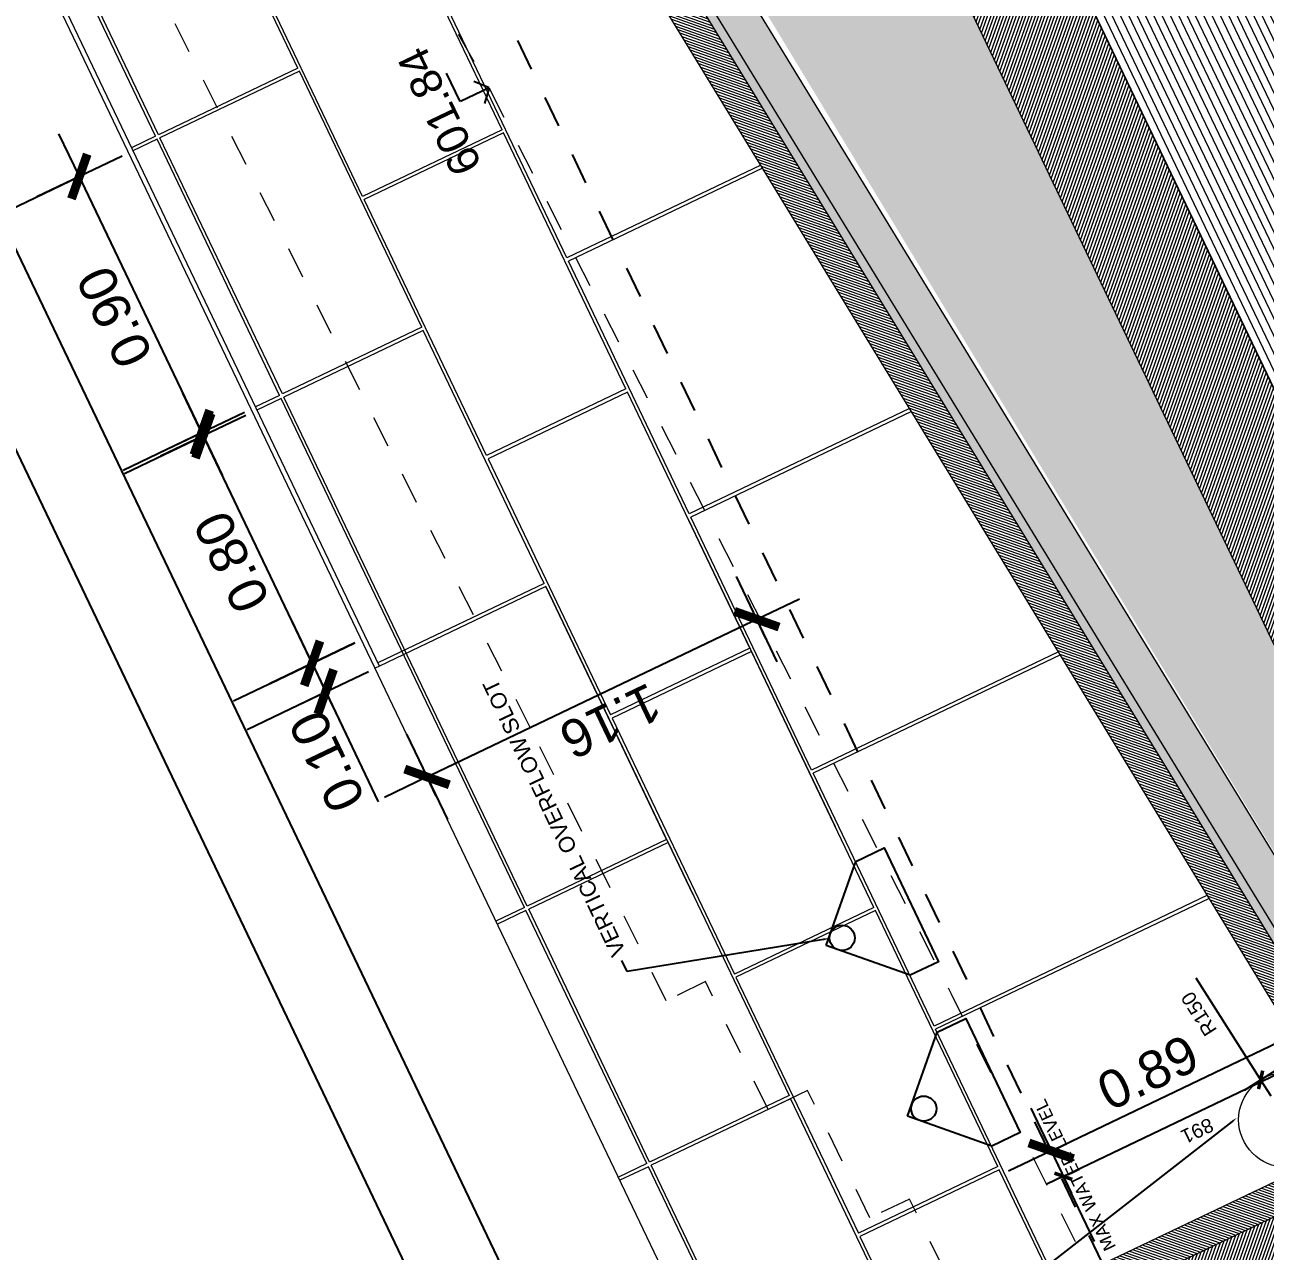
# Model space of a CAD drawing. Header units: metres. Extents: x 678805 to 1359287, y 2747329 to 5497370.
# Drawn here: x 679438.008 to 679441.943, y 2747421.992 to 2747425.881 of the extents above; entities that cross this region are included whole.
import ezdxf
from ezdxf import colors
from ezdxf.entities.mleader import LeaderData, LeaderLine
from ezdxf.enums import TextEntityAlignment as Align
from ezdxf.math import Vec2, Vec3

# ---------------------------------------------------------------- set-up
doc = ezdxf.new("R2010")
doc.units = ezdxf.units.M
for name, pattern in [('XREF_MON_WATERFEATURE$0$Dash_2_', [0.25, 0.125, -0.125]), ('XREF_MON_WATERFEATURE$0$DASHEDX2', [1.5, 1, -0.5]), ('XREF_MON_WATERFEATURE$0$TRAZOS2', [9.524999999999999, 6.35, -3.175])]:
    doc.linetypes.add(name, pattern=pattern)
for name, color, linetype, true_color in [('02-L-Waterfeatures 01', 7, 'Continuous', 0x4da6ff), ('XREF_MON_WATERFEATURE$0$01-TX-Dimensions_1-25', 7, 'Continuous', 0x3f5f7f), ('XREF_MON_WATERFEATURE$0$01-TX-Dimensions_1-50', 7, 'Continuous', 0x3f5f7f), ('XREF_MON_WATERFEATURE$0$EIT_3 TR sorra', 7, 'Continuous', 0xd8ceb0)]:
    doc.layers.add(name, color=color, linetype=linetype, true_color=true_color)
for name, color, linetype in [('XREF_MON_WATERFEATURE$0$00_WF_Return', 150, 'Continuous'), ('XREF_MON_WATERFEATURE$0$00_WF_Supply', 170, 'Continuous'), ('XREF_MON_WATERFEATURE$0$01-TX', 7, 'Continuous'), ('XREF_MON_WATERFEATURE$0$02-L-Water Level', 140, 'Continuous'), ('XREF_MON_WATERFEATURE$0$COTAUX', 7, 'Continuous')]:
    doc.layers.add(name, color=color, linetype=linetype)
for name, color, linetype, lineweight, true_color in [('XREF_MON_WATERFEATURE$0$02-L-projecció', 7, 'Continuous', 5, 0x636363), ('XREF_MON_WATERFEATURE$0$02-L-projecció 2', 7, 'Continuous', 5, 0x636363), ('XREF_MON_WATERFEATURE$0$3-TR D formigó', 7, 'Continuous', 5, 0x666666), ('XREF_MON_WATERFEATURE$0$3-TR tot_u', 7, 'Continuous', 5, 0x787878)]:
    doc.layers.add(name, color=color, linetype=linetype, lineweight=lineweight, true_color=true_color)
for name, color, linetype, lineweight in [('XREF_MON_WATERFEATURE$0$02-L-seccionat', 6, 'Continuous', 5), ('XREF_MON_WATERFEATURE$0$3-TR Formigó', 252, 'Continuous', 0), ('XREF_MON_WATERFEATURE$0$3-TR terra compactada', 45, 'Continuous', 0)]:
    doc.layers.add(name, color=color, linetype=linetype, lineweight=lineweight)
doc.styles.add('XREF_MON_WATERFEATURE$0$E200', font='verdana.ttf', dxfattribs={"height": 0.4})
doc.styles.add('XREF_MON_WATERFEATURE$0$Standard', font='arial.ttf')
doc.dimstyles.new('XREF_MON_WATERFEATURE$0$E20', dxfattribs={"dimscale": 0.03, "dimtxt": 1.5, "dimasz": 0.2, "dimexe": 0.1, "dimexo": 2.5, "dimgap": 1, "dimtad": 1, "dimdec": 0, "dimlfac": 1000, "dimzin": 0, "dimdsep": 46, "dimtxsty": 'XREF_MON_WATERFEATURE$0$Standard', "dimblk1": 'XREF_MON_WATERFEATURE$0$LINCOT200', "dimblk2": 'XREF_MON_WATERFEATURE$0$LINCOT200', "dimsah": 1, "dimcen": 0.1, "dimdle": 0.1, "dimclrt": 256, "dimadec": 0, "dimazin": 0, "dimtfac": 0.01538461538461539, "dimtdec": 0, "dimtofl": 0, "dimtmove": 0, "dimatfit": 3, "dimldrblk": 'XREF_MON_WATERFEATURE$0$LINCOT200', "dimfxl": 1, "dimtolj": 1, "dimtzin": 0, "dimarcsym": 0})
doc.dimstyles.new('XREF_MON_WATERFEATURE$0$E50', dxfattribs={"dimscale": 0.03, "dimtxt": 4, "dimasz": 0.5, "dimexe": 0.1, "dimexo": 15, "dimgap": 1, "dimtad": 1, "dimzin": 0, "dimdsep": 46, "dimtxsty": 'XREF_MON_WATERFEATURE$0$Standard', "dimblk1": 'XREF_MON_WATERFEATURE$0$LINCOT200', "dimblk2": 'XREF_MON_WATERFEATURE$0$LINCOT200', "dimsah": 1, "dimcen": 0.1, "dimdle": 0.1, "dimclrt": 256, "dimadec": 0, "dimazin": 0, "dimtfac": 0.01538461538461539, "dimtofl": 0, "dimtmove": 0, "dimatfit": 3, "dimldrblk": 'XREF_MON_WATERFEATURE$0$LINCOT200', "dimfxl": 1, "dimtolj": 1, "dimtzin": 0, "dimarcsym": 0})

# ---------------------------------------------------------------- blocks, each defined once
blk = doc.blocks.new('XREF_MON_WATERFEATURE$0$View P1')
at = {"layer": 'XREF_MON_WATERFEATURE$0$3-TR D formigó'}
h = blk.add_hatch(dxfattribs=at)
h.set_pattern_fill('_USER', color=256, scale=0.007999999999999995, angle=45.0036907261, pattern_type=0)
h.set_pattern_definition([(45.0036907260999, (1.065019329544157, 7.281242575729266), (-0.005657218625845348, 0.00565648984966723), [])])
h.paths.add_polyline_path([(11.06988786999136, 6.066684098914266), (11.16988787101582, 6.066684098681435), (11.16988787194714, 5.175847615813836), (15.37871509697288, 5.611319712596014), (29.82757349871099, 7.331242577871308), (29.91329469112679, 7.332952586235479), (29.91329469066113, 7.240740440553054), (15.38976698648185, 5.511929299682379), (11.0698878695257, 5.064977574627846)])
at = {"layer": 'XREF_MON_WATERFEATURE$0$3-TR Formigó'}
h = blk.add_hatch(dxfattribs=at)
h.set_pattern_fill('ANSI31', color=256, scale=0.003, angle=90, style=0)
h.set_pattern_definition([(135, (0, 0), (-0.006735192090801865, -0.006735192090801865), [])])
h.paths.add_polyline_path([(10.37042930629104, 5.936314188642427), (10.37138042366132, 5.761579691665247), (2.721591828856617, 3.33352572331205), (2.220879021566361, 3.333998373476788), (2.220548637211323, 2.633998685050756), (3.171591598540545, 2.633998685283586), (3.171591598540545, 3.266520275967196), (10.46590279601514, 5.583192354300991), (10.72050921013579, 5.583192354300991), (10.7205092087388, 4.736846190411597), (10.06946854665875, 4.736846192041412), (10.06946854479611, 4.386846191016957), (16.19224042538553, 4.386846191016957), (16.19224042491987, 4.736846191575751), (11.06946854433045, 4.736846190644428), (11.06988786999136, 5.935594150098041), (11.06970717618242, 5.935575471026823)])
at = {"layer": 'XREF_MON_WATERFEATURE$0$3-TR terra compactada'}
h = blk.add_hatch(dxfattribs=at)
h.set_pattern_fill('LINE', color=256, scale=0.007499999999999999, angle=-115.5575462493456, style=0)
h.set_pattern_definition([(3.66378788500146e-05, (-26.97329562623054, -17.13623808929697), (-1.522694161038007e-08, 0.02381249999999513), [])])
h.paths.add_polyline_path([(34.41064929263666, 6.984919309616089e-10), (34.41064929263666, 7.090219076024368), (29.92329468252137, 7.011460061883554), (29.92329468298703, 6.260207292158157), (27.12664042413235, 6.260207292158157), (27.12664042413235, 5.60941800288856), (21.65944042569026, 5.609418003121391), (21.65944042569026, 4.958628713386133), (16.19224042538553, 4.958628713851795), (16.19224042538553, 4.386846190784127), (10.06946854665875, 4.386846198001876), (10.06946854665875, 4.736846192041412), (10.72050920827314, 4.736846190877259), (10.72050921013579, 5.583192354766652), (10.46590279601514, 5.583192354300991), (3.171591598540545, 3.266520275967196), (3.171591598540545, 2.633998685283586), (2.220548637211323, 2.633998685050756), (2.220548637211323, 3.232379126129672), (2.219900731928647, 3.162678002379835), (1.84559687320143, 3.162678002147004), (-1.396983861923218e-09, 3.198383478680626), (0, 0)])
at = {"layer": 'XREF_MON_WATERFEATURE$0$3-TR tot_u'}
h = blk.add_hatch(dxfattribs=at)
h.set_pattern_fill('AR-CONC', color=256, scale=0.0002499999999999999, angle=90.26570526807289)
h.set_pattern_definition([(140.2657052680729, (0, 0), (0.003773512051171043, 0.04556415653627494), [0.004762499999999985, -0.05238749999999987]), (85.26570526807289, (0, 0), (-0.04772283811344968, -0.009032263091240576), [0.003809999999999995, -0.04191014604249993]), (190.7171499680728, (0.0003144596703350544, 0.003797000972554088), (-0.04394932411475805, 0.03653189333389428), [0.004047502199999997, -0.04452256114999997]), (136.4499052680729, (-0.01269986154511571, -5.889520980417728e-05), (0.01019619245179767, 0.06781777343586562), [0.00714374999999999, -0.07858124999999985]), (186.9012628780729, (-0.01185018755495548, 0.005592581117525697), (-0.06213110139608617, 0.05906354090465796), [0.006071255784999998, -0.06678390203999997]), (81.44985643807294, (-0.01269986154511571, -5.889520980417728e-05), (-0.06213110139305461, 0.05906354090804056), [0.005714991767499997, -0.06286493297999995]), (111.2657052680729, (-0.009554344695061445, 0.006305760471150279), (0.02539024991714182, 0.0380217517896624), [0.004762499999999997, -0.05238749999999997]), (56.26570526807292, (-0.009554344695061445, 0.006305760471150279), (-0.04611814680896036, 0.01523680193371223), [0.003809999999999995, -0.04190999999999993]), (161.7171502680728, (-0.007438491098582745, 0.009474239777773619), (-0.02072789712909244, 0.05325855363775753), [0.004047502199999989, -0.0445224843999999]), (127.7657052680729, (0, 0), (-0.02114211319988085, 0.0006741133053303908), [0, -0.04140199999999992, 0, -0.04254499999999993, 0, -0.04206874999999993]), (97.76570526807282, (0, 0), (-0.02512234202616146, 0.01658859127308769), [0, -0.02425699999999996, 0, -0.04044949999999993, 0, -0.01603374999999997]), (57.76570526807287, (6.566988304257393e-05, -0.01416034786961973), (0.001274973128146501, 0.03390392593583378), [0, -0.01587499999999997, 0, -0.04952999999999993, 0, -0.06572249999999986]), (47.76570526807289, (9.511597454547882e-05, -0.02051027934066951), (-0.006528288533737195, 0.03700241884448602), [0, -0.02063749999999999, 0, -0.03289299999999998, 0, -0.04667249999999997])])
h.paths.add_polyline_path([(29.91328940121457, 7.091812344035134), (29.91328144446015, 7.212658569449559), (15.39284863416106, 5.484215829055756), (11.06957543129101, 5.037311527179554), (11.06953251361847, 4.916667651152238), (15.40611090371385, 5.364947333233431)])
h = blk.add_hatch(dxfattribs=at)
h.set_pattern_fill('AR-CONC', color=256, scale=0.0008, angle=90.26570526807289)
h.set_pattern_definition([(140.2657052680729, (0, -0.01999999978579581), (0.01207523856374733, 0.1458053009160799), [0.01523999999999997, -0.1676399999999996]), (85.26570526807289, (0, -0.01999999978579581), (-0.152713081963039, -0.02890324189196987), [0.01219199999999999, -0.1341124673359998]), (190.7171499680728, (0.001006267499178648, -0.007849597139284015), (-0.1406378371672258, 0.1169020586684618), [0.01295200704, -0.14247219568]), (136.4499052680729, (-0.04063956160098314, -0.02018846408464015), (0.03262781584575249, 0.21701687499477), [0.02285999999999997, -0.2514599999999996]), (186.9012628780729, (-0.03792059980332851, -0.002103740582242608), (-0.1988195244674759, 0.1890033308949055), [0.019428018512, -0.213708486528]), (81.44985643807294, (-0.04063956160098314, -0.02018846408464015), (-0.1988195244577748, 0.1890033309057298), [0.018287973656, -0.201167785536]), (111.2657052680729, (-0.03057390451431274, 0.0001784332562237978), (0.08124879973485388, 0.1216696057269197), [0.01524, -0.16764]), (56.26570526807292, (-0.03057390451431274, 0.0001784332562237978), (-0.1475780697886732, 0.04875776618787916), [0.01219199999999999, -0.1341119999999998]), (161.7171502680728, (-0.02380317077040672, 0.01031756703741848), (-0.06632927081309586, 0.1704273716408242), [0.01295200703999998, -0.1424719500799997]), (127.7657052680729, (0, -0.01999999978579581), (-0.06765476223961875, 0.002157162577057243), [0, -0.1324863999999998, 0, -0.1361439999999998, 0, -0.1346199999999998]), (97.76570526807282, (0, -0.01999999978579581), (-0.08039149448371669, 0.05308349207388066), [0, -0.07762239999999987, 0, -0.1294383999999998, 0, -0.05130799999999994]), (57.76570526807287, (0.0002101385034620762, -0.06531311268918216), (0.004079914010068811, 0.1084925629946682), [0, -0.05079999999999995, 0, -0.1584959999999998, 0, -0.2103119999999998]), (47.76570526807289, (0.0003043711185455322, -0.08563289395533502), (-0.02089052330795903, 0.1184077403023553), [0, -0.06603999999999999, 0, -0.1052576, 0, -0.149352])])
h.paths.add_polyline_path([(26.62664042552933, 5.959418002981693), (26.62664042506367, 6.610207291785628), (29.92329468205571, 6.610207293415442), (29.92329468205571, 6.991635184502229), (29.91329469159245, 6.991460061864927), (29.91328940121457, 7.091812344035134), (15.40611090231687, 5.344947333214805), (11.06953251361847, 4.916667651152238), (11.06946854433045, 4.736846191575751), (15.6922404258512, 4.736846193904057), (15.69224042538553, 5.308628713479266), (21.15944042615592, 5.308628713944927), (21.1594404252246, 5.959418002748862)])
at = {"layer": 'XREF_MON_WATERFEATURE$0$EIT_3 TR sorra'}
h = blk.add_hatch(dxfattribs=at)
h.set_pattern_fill('ANSI36', color=256, scale=0.001075000000000009, angle=0.6283595741102835, style=0, double=1)
h.set_pattern_definition([(45.62835957411023, (1.065019329544157, 7.281242575729266), (0.001737188201119409, 0.006656422095089366), [0.008532812500000039, -0.00170656250000001, 0, -0.00170656250000001])])
h.paths.add_polyline_path([(11.06989003578201, 5.064977798843756), (11.06956831598654, 5.03731079143472), (15.39284863416106, 5.484215829055756), (29.91328144446015, 7.212658569449559), (29.91329469066113, 7.240740440553054), (15.38976698648185, 5.511929299682379)])
at = {"layer": 'XREF_MON_WATERFEATURE$0$02-L-projecció', "linetype": 'XREF_MON_WATERFEATURE$0$TRAZOS2', "ltscale": 0.01, "flags": 128}
blk.add_lwpolyline([(10.27013304131106, 6.103990859119222), (12.14889832306653, 6.137579037575051), (15.37425452005118, 6.220831928076223), (30.03857161896303, 7.34083192772232)], dxfattribs=at)
at = {"layer": 'XREF_MON_WATERFEATURE$0$02-L-projecció'}
for points in [[(29.91328144446015, 7.212658569449559), (15.39284863416106, 5.484215829055756), (11.06886179745197, 5.03723775758408)], [(29.91328940121457, 7.091812344035134), (15.40611090371385, 5.364947333233431), (11.06952540017664, 4.916666915407404)]]:
    blk.add_lwpolyline(points, dxfattribs=at)
blk.add_circle((11.33138505695388, 5.352543014800176), 0.1499999999999999, dxfattribs=at)
at = {"layer": 'XREF_MON_WATERFEATURE$0$02-L-projecció 2'}
for points in [[(11.06984042655677, 7.341138346353546), (29.91329469066113, 7.341242576949298)], [(12.06984043633565, 7.241144784726202), (12.06984043680131, 7.341143877943978)], [(12.08104043640196, 7.241145190550014), (12.08104043640196, 7.341143939876929)], [(12.96984043298289, 7.241177382180467), (12.96984043344855, 7.34114885609597)], [(12.98104043211788, 7.241177787538618), (12.98104043211788, 7.341148918028921)], [(13.86983951367438, 7.32615647953935), (13.86983951088041, 7.341153834480792)], [(13.86983959376812, 7.32615647953935), (27.16390963364393, 7.326242576120421)], [(13.86984042497352, 6.741242577088997), (13.86984042543918, 7.32615647953935)], [(13.88104042690247, 6.741242577554658), (13.88104042736813, 7.326156551716849)], [(14.76984042627737, 7.241242577088997), (14.76984042581171, 7.326242576586083)], [(14.78104042587802, 7.241242577088997), (14.78104042587802, 7.326242577051744)], [(15.68104042625055, 7.241242577088997), (15.68104042485356, 7.326242576586083)], [(15.69224042491987, 7.241242577088997), (15.69224042491987, 7.326242577051744)], [(11.06984042655677, 7.241108565591276), (12.06984043633565, 7.241144784726202)], [(12.08104043640196, 7.241145190550014), (12.96984043298289, 7.241177382180467)], [(12.9810404330492, 7.241177787771448), (14.76984042627737, 7.241242577088997)], [(14.78104042587802, 7.241242577088997), (15.68104042625055, 7.241242577088997)], [(15.69224042491987, 7.241242577088997), (16.5922404252924, 7.241242577088997)], [(11.06984042702243, 7.231242575449869), (12.06984043680131, 7.23124257591553)], [(12.06984043680131, 6.741242577088997), (12.06984043680131, 7.23124257591553)], [(12.08104043640196, 6.741242577088997), (12.08104043640196, 7.23124257591553)], [(12.08104043640196, 7.23124257591553), (12.96984043344855, 7.231242576614022)], [(12.96984043251723, 6.741242577088997), (12.96984043344855, 7.231242576381192)], [(12.98104043211788, 6.741242577554658), (12.98104043211788, 7.231242576381192)], [(12.98104043211788, 7.231242576381192), (14.76984042581171, 7.231242577079684)], [(14.76984042534605, 6.741242577088997), (14.76984042581171, 7.231242577079684)], [(14.7810404249467, 7.231242577312514), (15.68104042531922, 7.231242577312514)], [(14.7810404249467, 6.741242577088997), (14.7810404249467, 7.231242577312514)], [(15.68104042531922, 6.741242577088997), (15.68104042531922, 7.231242577312514)], [(15.6922404258512, 6.741242577554658), (15.69224042771384, 7.231242577778175)], [(15.69224042771384, 7.231242577778175), (16.5922404252924, 7.231242577312514)], [(12.06984043680131, 6.741242576623335), (11.06984042469412, 6.741204931633547)], [(11.58064042683691, 6.73124257591553), (11.06984042469412, 6.731223084731027)], [(11.58064042683691, 6.241242575692013), (11.58064042683691, 6.73124257591553)], [(11.59184042876586, 6.241242576623335), (11.59184042876586, 6.73124257591553)], [(12.49184042634442, 6.73124257591553), (11.5918404283002, 6.731242574984208)], [(12.96984043251723, 6.741242576856166), (12.08104043919593, 6.741242577554658)], [(12.49184042634442, 6.241242576157674), (12.49184042587876, 6.731242576846853)], [(12.50304042734206, 6.241242576623335), (12.50304042641073, 6.731242576381192)], [(13.40304042585194, 6.731242577312514), (12.50304042873904, 6.731242576381192)], [(12.98104043211788, 6.741242576623335), (13.86984042916447, 6.741242577554658)], [(13.40304042585194, 6.241242576623335), (13.40304042585194, 6.731242577312514)], [(14.31424042535946, 6.731242577778175), (13.41424042638391, 6.731242576846853)], [(13.41424042545259, 6.241242577088997), (13.41424042591825, 6.731242576846853)], [(13.88104042690247, 6.741242577554658), (14.76984042534605, 6.741242577088997)], [(14.31424042535946, 6.241242577787489), (14.31424042535946, 6.731242577778175)], [(14.32544042496011, 6.731242577312514), (15.22544042486697, 6.731242577312514)], [(14.32544042496011, 6.241242578485981), (14.32544042589143, 6.731242577778175)], [(14.7810404249467, 6.741242577088997), (15.68104042531922, 6.741242577088997)], [(15.22544042486697, 6.241242578020319), (15.22544042486697, 6.731242577778175)], [(15.23664042633027, 6.241242578020319), (15.23664042493328, 6.731242577778175)], [(15.23664042586461, 6.731242577312514), (16.13664042484015, 6.731242577079684)], [(15.6922404258512, 6.741242577554658), (16.5922404252924, 6.741242577088997)], [(11.0698404237628, 6.241242577554658), (11.58064042637125, 6.241242577787489)], [(11.0698404237628, 6.231242578243837), (12.06984043633565, 6.231242578709498)], [(11.59184042876586, 6.241242577088997), (12.49184042587876, 6.241242576157674)], [(12.0698404381983, 5.268962445901707), (12.06984043633565, 6.231242578709498)], [(12.08104043640196, 5.270121269160882), (12.08104043873027, 6.231242579175159)], [(12.08104043873027, 6.231242579175159), (12.96984043251723, 6.231242578709498)], [(12.50304042594507, 6.241242578020319), (13.40304042585194, 6.241242578020319)], [(12.96984043251723, 5.362082183128223), (12.96984043251723, 6.231242578709498)], [(12.98104043165222, 5.363241006387398), (12.98104043211788, 6.231242577778175)], [(12.98104043491185, 6.231242578709498), (13.86984043428674, 6.231242578709498)], [(13.4142404277809, 6.241242578020319), (14.31424042535946, 6.241242577787489)], [(13.86984042823315, 5.455201919889078), (13.86984042823315, 6.231242578243837)], [(13.88104042923078, 6.231242577778175), (14.76984042488039, 6.231242578243837)], [(13.88104042829946, 5.456360743613914), (13.88104042969644, 6.231242578709498)], [(14.32544042496011, 6.241242578485981), (15.22544042486697, 6.241242578020319)], [(14.76984042488039, 5.548321657115594), (14.76984042488039, 6.231242578243837)], [(14.78104042541236, 6.231242577778175), (15.68104042485356, 6.231242577778175)], [(14.78104042541236, 5.54948048084043), (14.78104042541236, 6.231242578243837)], [(15.23664042633027, 6.241242578020319), (16.13664042484015, 6.241242577787489)]]:
    blk.add_lwpolyline(points, dxfattribs=at)
at = {"layer": 'XREF_MON_WATERFEATURE$0$02-L-projecció 2', "linetype": 'XREF_MON_WATERFEATURE$0$TRAZOS2', "ltscale": 0.01}
blk.add_lwpolyline([(11.1698704645969, 6.534318688092753), (11.61999126058072, 6.538218674482778), (11.61995441839099, 6.677146107656881), (12.06999102095142, 6.681045311735943), (12.06995417829603, 6.819972802186385), (12.52129834750667, 6.824270641198382), (12.5199626320973, 6.962750524980947), (13.48763865791261, 6.978327420307323), (29.91329469159245, 7.331263793399557)], dxfattribs=at)
at = {"layer": 'XREF_MON_WATERFEATURE$0$02-L-seccionat'}
blk.add_lwpolyline([(11.06988786999136, 6.066684098914266), (11.16988787101582, 6.066684098681435), (11.16988787194714, 5.175847615813836), (15.37871509697288, 5.611319712596014), (29.82757349871099, 7.331242577871308), (29.91329469112679, 7.332952586235479), (29.91329469066113, 7.240740440553054), (15.38976698648185, 5.511929299682379), (11.0698878695257, 5.064977574627846)], close=True, dxfattribs=at)
for points in [[(15.6922404258512, 4.736846193904057), (11.06946854433045, 4.736846191575751), (11.06988786999136, 5.915595650905743)], [(2.220548637211323, 3.33399868523702), (2.220548637211323, 2.633998685050756), (3.171591598540545, 2.633998685283586), (3.171591598540545, 3.266520275967196), (10.46590279601514, 5.583192354300991), (10.72050921013579, 5.583192354766652), (10.72050920827314, 4.736846190877259), (10.06946854665875, 4.736846192041412), (10.06946854433045, 4.386846191016957), (16.19224042538553, 4.386846190784127)]]:
    blk.add_lwpolyline(points, dxfattribs=at)
at = {"layer": 'XREF_MON_WATERFEATURE$0$02-L-Water Level', "linetype": 'XREF_MON_WATERFEATURE$0$Dash_2_', "ltscale": 0.35, "flags": 128}
blk.add_lwpolyline([(11.16962469124701, 6.073784104082733), (15.75122801279, 6.073798722090678), (27.16390963317826, 7.014172795927152)], dxfattribs=at)
at = {"layer": 'XREF_MON_WATERFEATURE$0$02-L-Water Level', "linetype": 'XREF_MON_WATERFEATURE$0$Dash_2_', "ltscale": 0.35, "style": 'XREF_MON_WATERFEATURE$0$E200'}
blk.add_text('MAX WATER LEVEL', height=0.04, rotation=0.02288773773016994, dxfattribs=at).set_placement((11.19875654995646, 6.011862425898686))
blk = doc.blocks.new('XREF_MON_WATERFEATURE$0$LINCOT200')
for p, q in [((0, -9.999961704014428), (0, 10.00003829598555)), ((3.694822225952521e-13, 3.829598557558711e-05), (10.00000000000051, 3.829598557558711e-05))]:
    blk.add_line(p, q)
at = {"const_width": 1.875}
blk.add_lwpolyline([(3.535533801624467, -3.535495714255788), (-3.535533950636761, 3.535572157214077)], dxfattribs=at)
at = {"layer": 'XREF_MON_WATERFEATURE$0$COTAUX'}
blk.add_line((0, 0), (-1.249999999999915, 0), dxfattribs=at)
blk = doc.blocks.new('*D681')
at = {"layer": 'DEFPOINTS', "color": 0, "transparency": 16777216}
for p in [(679432.1979076213, 2747438.314674756), (679431.5403184532, 2747438.000209183), (679440.2841709381, 2747421.405227002)]:
    blk.add_point(p, dxfattribs=at)
at = {"layer": 'XREF_MON_WATERFEATURE$0$01-TX-Dimensions_1-50', "color": 0, "lineweight": -2, "transparency": 16777216}
for p, q in [((679431.7919391491, 2747438.120536662), (679431.5376119965, 2747437.99891493)), ((679439.6201104983, 2747421.104293711), (679431.5467897231, 2747437.986676901)), ((679439.878202466, 2747421.211088908), (679439.6238753115, 2747421.089467175))]:
    blk.add_line(p, q, dxfattribs=at)
at = {"layer": 'XREF_MON_WATERFEATURE$0$01-TX-Dimensions_1-50', "color": 0, "lineweight": -2, "transparency": 16777216, "xscale": 0.015, "yscale": 0.015, "zscale": 0.015}
for p, rotation in [((679431.5403184532, 2747438.000209183), 115.5575828872426), ((679439.6265817682, 2747421.090761429), 295.5575828872426)]:
    blk.add_blockref('XREF_MON_WATERFEATURE$0$LINCOT200', p, dxfattribs=dict(at, rotation=rotation))
at = {"layer": 'XREF_MON_WATERFEATURE$0$01-TX-Dimensions_1-50', "transparency": 16777216, "insert": (679434.9186975202, 2747430.724015738), "char_height": 0.12, "attachment_point": 5, "rotation": 115.55758288724267, "style": 'XREF_MON_WATERFEATURE$0$Standard'}
blk.add_mtext('\\A1;18.74', dxfattribs=at)
blk = doc.blocks.new('*D682')
at = {"layer": 'DEFPOINTS', "color": 0, "transparency": 16777216}
for p in [(679433.3927421921, 2747435.850886461), (679440.2934827716, 2747421.42076524), (679439.8686458867, 2747421.217604086)]:
    blk.add_point(p, dxfattribs=at)
at = {"layer": 'XREF_MON_WATERFEATURE$0$01-TX-Dimensions_1-50', "color": 0, "lineweight": -2, "transparency": 16777216}
for p, q in [((679432.98677372, 2747435.656748367), (679432.9652928244, 2747435.646475992)), ((679432.9744705508, 2747435.634237964), (679439.8621746168, 2747421.231136368)), ((679439.8875142995, 2747421.226627145), (679439.8659394302, 2747421.216309831))]:
    blk.add_line(p, q, dxfattribs=at)
at = {"layer": 'XREF_MON_WATERFEATURE$0$01-TX-Dimensions_1-50', "color": 0, "lineweight": -2, "transparency": 16777216, "xscale": 0.015, "yscale": 0.015, "zscale": 0.015}
for p, rotation in [((679432.9679992809, 2747435.647770246), 115.5575828872426), ((679439.8686458867, 2747421.217604086), 295.5575828872426)]:
    blk.add_blockref('XREF_MON_WATERFEATURE$0$LINCOT200', p, dxfattribs=dict(at, rotation=rotation))
at = {"layer": 'XREF_MON_WATERFEATURE$0$01-TX-Dimensions_1-50', "transparency": 16777216, "insert": (679435.7171129363, 2747429.687454133), "char_height": 0.12, "attachment_point": 5, "rotation": 115.55758288724267, "style": 'XREF_MON_WATERFEATURE$0$Standard'}
blk.add_mtext('\\A1;16.00', dxfattribs=at)
blk = doc.blocks.new('*D690')
at = {"layer": 'DEFPOINTS', "color": 0, "transparency": 16777216}
for p in [(679440.1651555712, 2747424.34115594), (679440.3300442902, 2747423.996351786), (679439.1193423716, 2747423.841037834)]:
    blk.add_point(p, dxfattribs=at)
at = {"layer": 'XREF_MON_WATERFEATURE$0$01-TX-Dimensions_1-50', "color": 0, "lineweight": -2, "transparency": 16777216}
for p, q in [((679439.2977633718, 2747423.502704952), (679440.3165120087, 2747423.989880515)), ((679440.3592936664, 2747423.935187466), (679440.331338545, 2747423.993645328)), ((679439.3134804666, 2747423.435069361), (679439.2855253435, 2747423.493527226))]:
    blk.add_line(p, q, dxfattribs=at)
at = {"layer": 'XREF_MON_WATERFEATURE$0$01-TX-Dimensions_1-50', "color": 0, "lineweight": -2, "transparency": 16777216, "xscale": 0.015, "yscale": 0.015, "zscale": 0.015}
for p, rotation in [((679440.330044291, 2747423.996351785), 25.55758288724264), ((679439.2842310895, 2747423.496233683), 205.5575828872427)]:
    blk.add_blockref('XREF_MON_WATERFEATURE$0$LINCOT200', p, dxfattribs=dict(at, rotation=rotation))
at = {"layer": 'XREF_MON_WATERFEATURE$0$01-TX-Dimensions_1-50', "transparency": 16777216, "insert": (679439.8663239278, 2747423.673428361), "char_height": 0.12, "attachment_point": 5, "rotation": 205.55758288724263, "style": 'XREF_MON_WATERFEATURE$0$Standard'}
blk.add_mtext('\\A1;1.16', dxfattribs=at)
blk = doc.blocks.new('*D692')
at = {"layer": 'DEFPOINTS', "color": 0, "transparency": 16777216}
for p in [(679439.7414346666, 2747425.900666543), (679444.423807643, 2747423.384894356), (679441.7864436501, 2747422.123681098)]:
    blk.add_point(p, dxfattribs=at)
at = {"layer": 'XREF_MON_WATERFEATURE$0$01-TX-Dimensions_1-50', "color": 0, "lineweight": -2, "transparency": 16777216}
for p, q in [((679440.1474031385, 2747426.094804637), (679442.5758736306, 2747427.25612298)), ((679442.5796384438, 2747427.241296444), (679444.4173363731, 2747423.398426639)), ((679442.192412122, 2747422.317819192), (679444.4265140997, 2747423.38618861))]:
    blk.add_line(p, q, dxfattribs=at)
at = {"layer": 'XREF_MON_WATERFEATURE$0$01-TX-Dimensions_1-50', "color": 0, "lineweight": -2, "transparency": 16777216, "xscale": 0.015, "yscale": 0.015, "zscale": 0.015}
for p, rotation in [((679442.5731671739, 2747427.254828726), 115.5575828872426), ((679444.423807643, 2747423.384894356), 295.5575828872426)]:
    blk.add_blockref('XREF_MON_WATERFEATURE$0$LINCOT200', p, dxfattribs=dict(at, rotation=rotation))
at = {"layer": 'XREF_MON_WATERFEATURE$0$01-TX-Dimensions_1-50', "transparency": 16777216, "insert": (679443.4161491002, 2747425.280486559), "char_height": 0.12, "attachment_point": 5, "rotation": 115.55758288724267, "style": 'XREF_MON_WATERFEATURE$0$Standard'}
blk.add_mtext('\\A1;4.29', dxfattribs=at)
blk = doc.blocks.new('*D693')
at = {"layer": 'DEFPOINTS', "color": 0, "transparency": 16777216}
for p in [(679442.0676330548, 2747422.695021993), (679442.2376662107, 2747422.33946014), (679441.433996153, 2747421.955137257)]:
    blk.add_point(p, dxfattribs=at)
at = {"layer": 'XREF_MON_WATERFEATURE$0$01-TX-Dimensions_1-50', "color": 0, "lineweight": -2, "transparency": 16777216}
for p, q in [((679442.0435281165, 2747422.745428612), (679442.0663388008, 2747422.697728449)), ((679441.2774952793, 2747422.317170381), (679442.0541007725, 2747422.688550723)), ((679441.2398580587, 2747422.36110573), (679441.262668743, 2747422.313405567))]:
    blk.add_line(p, q, dxfattribs=at)
at = {"layer": 'XREF_MON_WATERFEATURE$0$01-TX-Dimensions_1-50', "color": 0, "lineweight": -2, "transparency": 16777216, "xscale": 0.015, "yscale": 0.015, "zscale": 0.015}
for p, rotation in [((679442.0676330548, 2747422.695021993), 25.55758285737536), ((679441.263962997, 2747422.310699111), 205.5575828573754)]:
    blk.add_blockref('XREF_MON_WATERFEATURE$0$LINCOT200', p, dxfattribs=dict(at, rotation=rotation))
at = {"layer": 'XREF_MON_WATERFEATURE$0$01-TX-Dimensions_1-50', "transparency": 16777216, "insert": (679441.5709531636, 2747422.558672622), "char_height": 0.12, "attachment_point": 5, "rotation": 25.557582857375365, "style": 'XREF_MON_WATERFEATURE$0$Standard'}
blk.add_mtext('\\A1;0.89', dxfattribs=at)
blk = doc.blocks.new('*D722')
at = {"layer": 'DEFPOINTS', "color": 0, "transparency": 16777216}
for p in [(679439.0761751828, 2747423.931305375), (679439.1193169813, 2747423.84109016), (679438.9627896367, 2747423.766237252)]:
    blk.add_point(p, dxfattribs=at)
at = {"layer": 'XREF_MON_WATERFEATURE$0$01-TX-Dimensions_1-50', "color": 0, "lineweight": -2, "transparency": 16777216}
for p, q in [((679438.6702067109, 2747423.73716728), (679438.9169413818, 2747423.855158214)), ((679438.9261191081, 2747423.842920185), (679438.9563183668, 2747423.779769535)), ((679438.7133485094, 2747423.646952065), (679438.9600831802, 2747423.764942999)), ((679438.9627896367, 2747423.766237252), (679439.1294446987, 2747423.417739443))]:
    blk.add_line(p, q, dxfattribs=at)
at = {"layer": 'XREF_MON_WATERFEATURE$0$01-TX-Dimensions_1-50', "color": 0, "lineweight": -2, "transparency": 16777216, "xscale": 0.015, "yscale": 0.015, "zscale": 0.015}
for p, rotation in [((679438.9196478382, 2747423.856452468), 115.5575829416763), ((679438.9627896367, 2747423.766237252), 295.5575829416763)]:
    blk.add_blockref('XREF_MON_WATERFEATURE$0$LINCOT200', p, dxfattribs=dict(at, rotation=rotation))
at = {"layer": 'XREF_MON_WATERFEATURE$0$01-TX-Dimensions_1-50', "transparency": 16777216, "insert": (679438.9670144948, 2747423.545847222), "char_height": 0.12, "attachment_point": 5, "rotation": 115.55758294167629, "style": 'XREF_MON_WATERFEATURE$0$Standard'}
blk.add_mtext('\\A1;0.10', dxfattribs=at)
blk = doc.blocks.new('*D723')
at = {"layer": 'DEFPOINTS', "color": 0, "transparency": 16777216}
for p in [(679438.731066181, 2747424.652974781), (679438.5745379591, 2747424.578121533), (679439.0761751824, 2747423.931305374)]:
    blk.add_point(p, dxfattribs=at)
at = {"layer": 'XREF_MON_WATERFEATURE$0$01-TX-Dimensions_1-50', "color": 0, "lineweight": -2, "transparency": 16777216}
for p, q in [((679438.3250976285, 2747424.458836854), (679438.5718315019, 2747424.57682728)), ((679438.9131756962, 2747423.869984413), (679438.5810092234, 2747424.564589248)), ((679438.6702066299, 2747423.737167449), (679438.9169405033, 2747423.855157875))]:
    blk.add_line(p, q, dxfattribs=at)
at = {"layer": 'XREF_MON_WATERFEATURE$0$01-TX-Dimensions_1-50', "color": 0, "lineweight": -2, "transparency": 16777216, "xscale": 0.015, "yscale": 0.015, "zscale": 0.015}
for p, rotation in [((679438.5745379591, 2747424.578121533), 115.5575591333992), ((679438.9196469605, 2747423.856452127), 295.5575591333992)]:
    blk.add_blockref('XREF_MON_WATERFEATURE$0$LINCOT200', p, dxfattribs=dict(at, rotation=rotation))
at = {"layer": 'XREF_MON_WATERFEATURE$0$01-TX-Dimensions_1-50', "transparency": 16777216, "insert": (679438.6647541362, 2747424.17791188), "char_height": 0.12, "attachment_point": 5, "rotation": 115.55755913339917, "style": 'XREF_MON_WATERFEATURE$0$Standard'}
blk.add_mtext('\\A1;0.80', dxfattribs=at)
blk = doc.blocks.new('*D724')
at = {"layer": 'DEFPOINTS', "color": 0, "transparency": 16777216}
for p in [(679438.3379581113, 2747425.475015827), (679438.1814294307, 2747425.400162281), (679438.7262343003, 2747424.663078884)]:
    blk.add_point(p, dxfattribs=at)
at = {"layer": 'XREF_MON_WATERFEATURE$0$01-TX-Dimensions_1-50', "color": 0, "lineweight": -2, "transparency": 16777216}
for p, q in [((679437.9319896394, 2747425.280877733), (679438.1787229743, 2747425.398868028)), ((679438.5632343496, 2747424.60175762), (679438.1879007006, 2747425.386629999)), ((679438.3202658284, 2747424.46894079), (679438.566999163, 2747424.586931084))]:
    blk.add_line(p, q, dxfattribs=at)
at = {"layer": 'XREF_MON_WATERFEATURE$0$01-TX-Dimensions_1-50', "color": 0, "lineweight": -2, "transparency": 16777216, "xscale": 0.015, "yscale": 0.015, "zscale": 0.015}
for p, rotation in [((679438.1814294307, 2747425.400162281), 115.5575829187357), ((679438.5697056195, 2747424.588225338), 295.5575829187357)]:
    blk.add_blockref('XREF_MON_WATERFEATURE$0$LINCOT200', p, dxfattribs=dict(at, rotation=rotation))
at = {"layer": 'XREF_MON_WATERFEATURE$0$01-TX-Dimensions_1-50', "transparency": 16777216, "insert": (679438.2932292179, 2747424.954818826), "char_height": 0.12, "attachment_point": 5, "rotation": 115.55758291873573, "style": 'XREF_MON_WATERFEATURE$0$Standard'}
blk.add_mtext('\\A1;0.90', dxfattribs=at)
blk = doc.blocks.new('*D737')
at = {"layer": 'DEFPOINTS', "color": 0, "transparency": 16777216}
for p in [(679442.1062916827, 2747422.614181681), (679442.2376662106, 2747422.339460141), (679441.4339961526, 2747421.955137258)]:
    blk.add_point(p, dxfattribs=at)
at = {"layer": 'XREF_MON_WATERFEATURE$0$01-TX-Dimensions_1-25', "color": 0, "lineweight": -2, "transparency": 16777216}
for p, q in [((679441.3080345383, 2747422.232447306), (679442.1008787702, 2747422.611593173)), ((679442.2053098619, 2747422.407121553), (679442.1049974292, 2747422.616888138)), ((679441.401639804, 2747422.02279867), (679441.3013273714, 2747422.232565255))]:
    blk.add_line(p, q, dxfattribs=at)
at = {"layer": 'XREF_MON_WATERFEATURE$0$01-TX-Dimensions_1-25', "color": 0, "lineweight": -2, "transparency": 16777216, "xscale": 0.006, "yscale": 0.006, "zscale": 0.006}
for p, rotation in [((679442.1062916832, 2747422.614181681), 25.55758288705248), ((679441.3026216254, 2747422.229858798), 205.5575828870525)]:
    blk.add_blockref('XREF_MON_WATERFEATURE$0$LINCOT200', p, dxfattribs=dict(at, rotation=rotation))
at = {"layer": 'XREF_MON_WATERFEATURE$0$01-TX-Dimensions_1-25', "transparency": 16777216, "insert": (679441.7273113604, 2747422.374228021), "char_height": 0.045, "attachment_point": 5, "rotation": 205.55758288705246, "style": 'XREF_MON_WATERFEATURE$0$Standard'}
blk.add_mtext('\\A1;891', dxfattribs=at)
blk = doc.blocks.new('XREF_MON_WATERFEATURE$0$Cota altimetrica Seccion')
at = {"linetype": 'XREF_MON_WATERFEATURE$0$DASHEDX2', "ltscale": 0.5}
for points in [[(-2.328306436538696e-09, -9.313225746154785e-10), (-2.328306436538696e-09, 2.027976872399449), (3.992623805417679, 2.027976872399449)], [(-4.656612873077393e-09, 1.164881524573502e-09), (-0.7729819858795963, 0.6959255700938233)], [(-2.328306436538696e-09, -9.313225746154785e-10), (0.772981978894677, 0.6959255679976192)]]:
    blk.add_lwpolyline(points, dxfattribs=at)
at = {"ltscale": 0.3, "style": 'XREF_MON_WATERFEATURE$0$Standard'}
blk.add_attdef('COTES', text='', height=2, dxfattribs=at).set_placement((-9.313225746154785e-10, 3.499999999068677), align=Align.MIDDLE)
blk = doc.blocks.new('*D769')
at = {"layer": 'DEFPOINTS', "color": 0, "transparency": 16777216}
for p in [(679441.9282087785, 2747422.535571991), (679442.0085872828, 2747422.408925601)]:
    blk.add_point(p, dxfattribs=at)
at = {"layer": 'XREF_MON_WATERFEATURE$0$01-TX-Dimensions_1-25', "color": 0, "lineweight": -2, "transparency": 16777216}
for p, q in [((679441.723132588, 2747422.858695189), (679441.9249936388, 2747422.540637847)), ((679442.011293739, 2747422.410219856), (679442.0058808258, 2747422.407631348)), ((679442.0098815364, 2747422.406219145), (679442.0072930284, 2747422.411632058))]:
    blk.add_line(p, q, dxfattribs=at)
at = {"layer": 'XREF_MON_WATERFEATURE$0$01-TX-Dimensions_1-25', "color": 0, "lineweight": -2, "transparency": 16777216, "xscale": 0.006, "yscale": 0.006, "zscale": 0.006, "rotation": 302.4020192238421}
blk.add_blockref('XREF_MON_WATERFEATURE$0$LINCOT200', (679441.9282087781, 2747422.535571992), dxfattribs=at)
at = {"layer": 'XREF_MON_WATERFEATURE$0$01-TX-Dimensions_1-25', "transparency": 16777216, "insert": (679441.7326162674, 2747422.744890588), "char_height": 0.045, "attachment_point": 5, "rotation": 122.40201922384213, "style": 'XREF_MON_WATERFEATURE$0$Standard'}
blk.add_mtext('\\A1;R150', dxfattribs=at)
blk = doc.blocks.new('XREF_MON_WATERFEATURE$0$WF_R_Overflow')
at = {"layer": 'XREF_MON_WATERFEATURE$0$00_WF_Return'}
blk.add_lwpolyline([(0.2999999995809048, 4.656612873077393e-10), (0.1000000000931323, -0.1999999997206032), (0, -0.1999999997206032), (0, 0.2000000001862645), (0.1000000005587935, 0.1999999997206032)], close=True, dxfattribs=at)
blk.add_circle((0.2434314573183656, 0), 0.04, dxfattribs=at)
blk = doc.blocks.new('XREF_MON_WATERFEATURE')
at = {"layer": 'XREF_MON_WATERFEATURE$0$02-L-projecció 2'}
for p, q in [((679440.1117097442, 2747424.315597624), (679440.5786174067, 2747423.339231852)), ((679439.6606336671, 2747424.099888626), (679440.1275413296, 2747423.123522854))]:
    blk.add_line(p, q, dxfattribs=at)
at = {"rotation": 115.5575828872244}
blk.add_blockref('XREF_MON_WATERFEATURE$0$View P1', (679451.7259588618, 2747414.495475429), dxfattribs=at)
at = {"layer": 'XREF_MON_WATERFEATURE$0$00_WF_Supply', "rotation": 205.5571433950462}
for p in [(679440.8204675482, 2747423.090755838), (679441.0793141905, 2747422.549462557)]:
    blk.add_blockref('XREF_MON_WATERFEATURE$0$WF_R_Overflow', p, dxfattribs=at)
at = {"layer": 'XREF_MON_WATERFEATURE$0$01-TX-Dimensions_1-50', "ltscale": 0.3, "xscale": 0.05, "yscale": 0.05, "zscale": 0.05, "rotation": 115.5802839659841}
blk.add_blockref('XREF_MON_WATERFEATURE$0$Cota altimetrica Seccion', (679439.4810919572, 2747425.681613565), dxfattribs=at).add_auto_attribs({'COTES': '601.84'})
at = {"layer": 'XREF_MON_WATERFEATURE$0$01-TX-Dimensions_1-25'}
dim = blk.add_radius_dim(center=(679442.0085872828, 2747422.408925601), mpoint=(679441.9282087785, 2747422.535571991), dimstyle='XREF_MON_WATERFEATURE$0$E20', dxfattribs=at)
dim.commit()
dim.dimension.update_dxf_attribs({"geometry": '*D769', "text_midpoint": (679441.7773442015, 2747422.773278009), "dimtype": 132})
dim = blk.add_linear_dim(base=(679442.1062916827, 2747422.614181681), p1=(679441.4339961524, 2747421.955137258), p2=(679442.2376662105, 2747422.33946014), angle=205.5575828870524, dimstyle='XREF_MON_WATERFEATURE$0$E20', dxfattribs=at)
dim.commit()
dim.dimension.update_dxf_attribs({"geometry": '*D737', "text_midpoint": (679441.7273113609, 2747422.374228021)})
at = {"layer": 'XREF_MON_WATERFEATURE$0$01-TX-Dimensions_1-50'}
for base, p1, p2, angle, picture, middle, dimtype in [((679431.5403184532, 2747438.000209183), (679440.284170938, 2747421.405227002), (679432.1979076213, 2747438.314674756), 115.5575828872428, '*D681', (679435.0010358277, 2747430.763390723), 128), ((679439.8686458867, 2747421.217604086), (679433.3927421921, 2747435.850886461), (679440.2934827716, 2747421.420765239), 115.5575828872428, '*D682', (679435.7994512438, 2747429.726829118), 128), ((679444.423807643, 2747423.384894356), (679439.7414346662, 2747425.900666542), (679441.78644365, 2747422.123681098), 115.5575828872428, '*D692', (679443.4984874075, 2747425.319861543), 128), ((679440.3300442902, 2747423.996351786), (679439.119342371, 2747423.841037833), (679440.1651555708, 2747424.341155938), 205.5575828872426, '*D690', (679439.8269489433, 2747423.755766669), 128), ((679442.0676330548, 2747422.695021993), (679441.433996153, 2747421.955137257), (679442.2376662107, 2747422.33946014), 25.557582911414023, '*D693', (679441.6103281478, 2747422.476334314), 129)]:
    dim = blk.add_linear_dim(base=base, p1=p1, p2=p2, angle=angle, dimstyle='XREF_MON_WATERFEATURE$0$E50', dxfattribs=at)
    dim.commit()
    dim.dimension.update_dxf_attribs({"geometry": picture, "text_midpoint": middle, "dimtype": dimtype})
for p1, p2, distance, picture, middle in [((679438.7262343001, 2747424.663078885), (679438.3379581113, 2747425.475015828), 0.17350585388367673, '*D724', (679438.2932292179, 2747424.954818826)), ((679439.0761751824, 2747423.931305374), (679438.7310661812, 2747424.65297478), 0.17350531092170612, '*D723', (679438.6647541362, 2747424.17791188)), ((679439.0761751826, 2747423.931305374), (679439.1193169809, 2747423.841090159), -0.17350437228008955, '*D722', (679438.9670144948, 2747423.545847222))]:
    dim = blk.add_aligned_dim(p1=p1, p2=p2, distance=distance, dimstyle='XREF_MON_WATERFEATURE$0$E50', override={"dimtad": 4}, dxfattribs=at)
    dim.commit()
    dim.dimension.update_dxf_attribs({"geometry": picture, "text_midpoint": middle})
at = {"layer": 'XREF_MON_WATERFEATURE$0$01-TX'}
ml = blk.add_multileader_mtext('Standard', dxfattribs=at)
ml.set_content('VERTICAL OVERFLOW SLOT', color=256, style='XREF_MON_WATERFEATURE$0$Standard')
ml.set_leader_properties()
ml.build(insert=Vec2(0, 0))
ml.multileader.update_dxf_attribs({"dogleg_length": 0.07692307692307693, "arrow_head_size": 0.01923076923076923})
ctx = ml.context
ctx.base_point, ctx.char_height, ctx.arrow_head_size, ctx.landing_gap_size, ctx.plane_origin, ctx.plane_x_axis, ctx.plane_y_axis = Vec3(679439.9022086625, 2747422.914344197), 0.05, 0.01923076923076923, 0.01923076923076923, Vec3(679440.285584502, 2747421.452146383), Vec3(-0.4281212612115987, 0.9037212986859335), Vec3(-0.9037212986859335, -0.4281212612115987)
notes = []
notes.append((ctx, [(0, (1, 1, 0), (679439.9186748648, 2747422.879585685), (-0.4281212612115987, 0.9037212986859335), 0.03846153846153853, [(0, [(679440.5608912628, 2747422.984022906)], 0, [])])]))
ctx.mtext.insert, ctx.mtext.text_direction, ctx.mtext.rotation, ctx.mtext.flow_direction = Vec3(679439.8709972452, 2747422.9208379), Vec3(-0.4281212612115987, 0.9037212986859335), 1.564072090888421, 5
ml = blk.add_multileader_mtext('Standard', dxfattribs=at)
ml.set_content('ELECTRIC VACUUM', color=256, style='XREF_MON_WATERFEATURE$0$Standard')
ml.set_leader_properties()
ml.build(insert=Vec2(0, 0))
ml.multileader.update_dxf_attribs({"dogleg_length": 0.07692307692307693, "arrow_head_size": 0.01923076923076923})
ctx = ml.context
ctx.base_point, ctx.char_height, ctx.arrow_head_size, ctx.landing_gap_size, ctx.plane_origin, ctx.plane_x_axis, ctx.plane_y_axis = Vec3(679440.931736379, 2747420.790845308), 0.05, 0.01923076923076923, 0.01923076923076923, Vec3(679441.578148182, 2747420.883630784), Vec3(-0.4281212612115987, 0.9037212986859335), Vec3(-0.9037212986859335, -0.4281212612115987)
notes.append((ctx, [(1, (1, 1, 0), (679440.6176486235, 2747421.453853246), (0.4281212612115987, -0.9037212986859335), 0.03846153846153853, [(0, [(679441.8534549428, 2747422.415507307)], 0, [])])]))
ctx.mtext.insert, ctx.mtext.text_direction, ctx.mtext.rotation, ctx.mtext.flow_direction = Vec3(679440.9005249618, 2747420.797339012), Vec3(-0.4281212612115987, 0.9037212986859335), 1.564072090888421, 5
for ctx, leaders in notes:
    for number, flags, end, landing, length, lines in leaders:
        leader = LeaderData()
        leader.index, (leader.has_last_leader_line, leader.has_dogleg_vector, leader.attachment_direction) = number, flags
        leader.last_leader_point, leader.dogleg_vector, leader.dogleg_length = Vec3(end), Vec3(landing), length
        for number, points, colour, breaks in lines:
            line = LeaderLine()
            line.index, line.vertices, line.color, line.breaks = number, Vec3.list(points), colors.encode_raw_color(colour), breaks
            leader.lines.append(line)
        ctx.leaders.append(leader)

msp = doc.modelspace()

# ---------------------------------------------------------------- block references
at = {"layer": '02-L-Waterfeatures 01', "color": 18, "true_color": 0x000000}
msp.add_blockref('XREF_MON_WATERFEATURE', (0, 0), dxfattribs=at)

doc.saveas('drawing.dxf')
